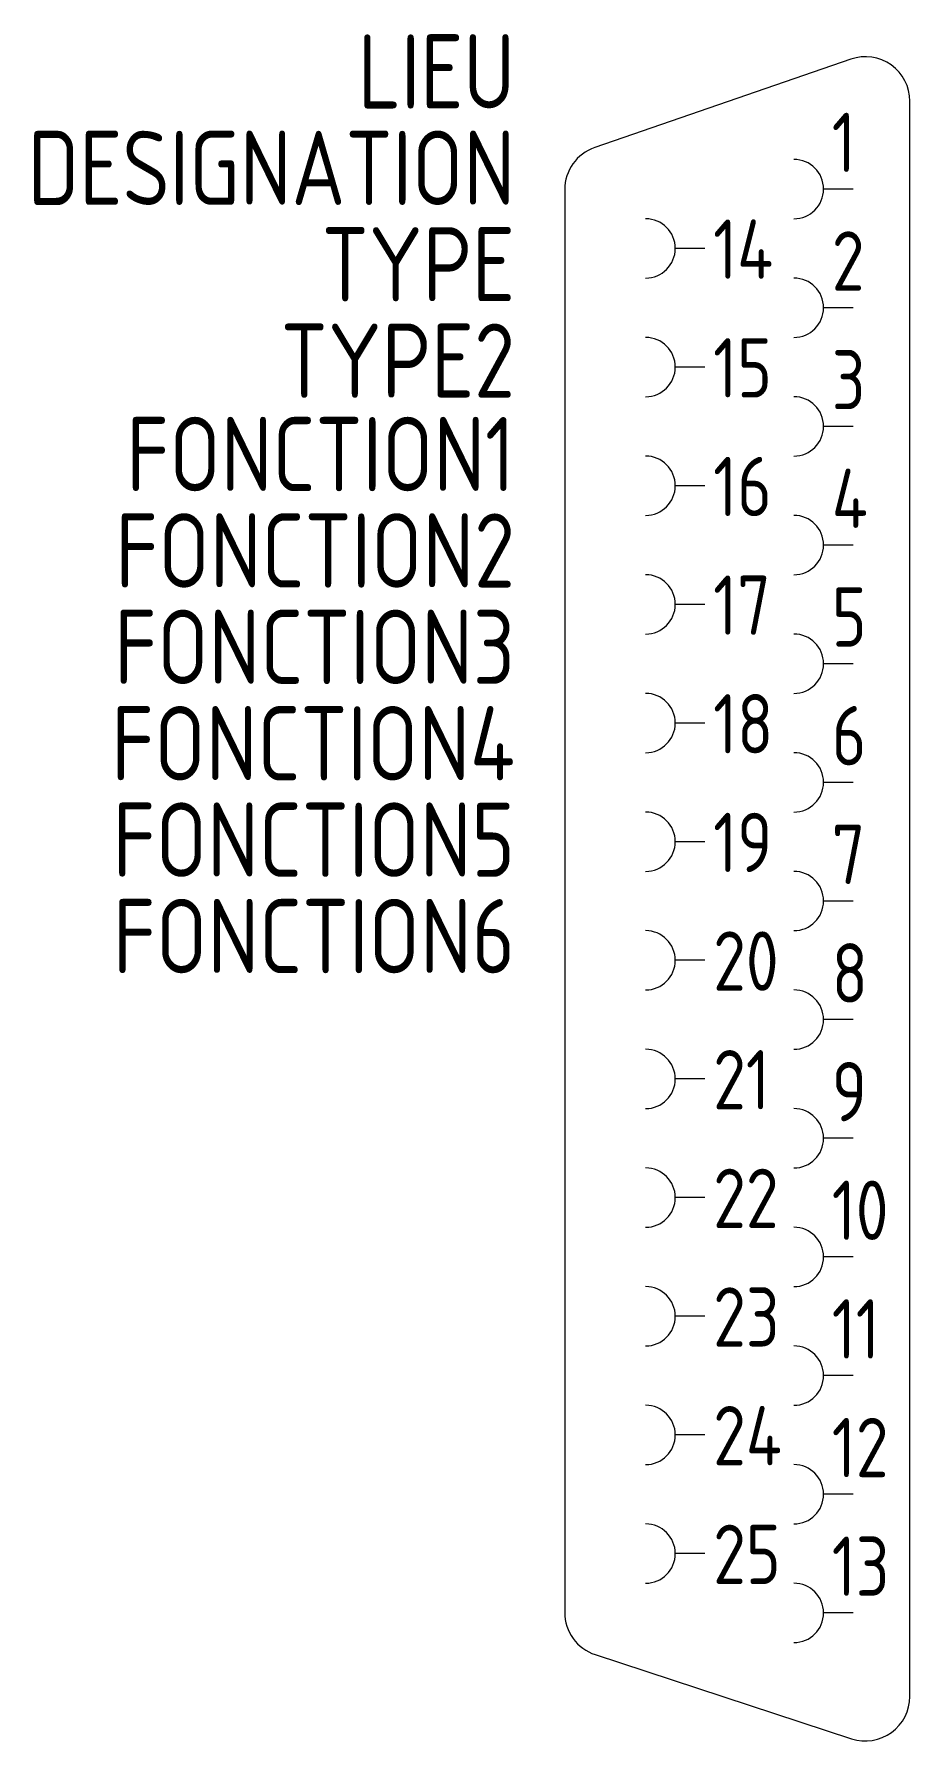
# Model space of a CAD drawing. Extents: x -1612.3 to -1582.7, y -931.9 to -874.4.
import ezdxf
from ezdxf.enums import TextEntityAlignment as Align

# ---------------------------------------------------------------- set-up
doc = ezdxf.new("R2010")
doc.units = 0
doc.header["$LTSCALE"] = 0.3
for name, color, linetype in [('SYMB_FIL', 3, 'CONTINUOUS'), ('SYMB_FIL_FIN', 1, 'CONTINUOUS'), ('SYMB_TXT_CONTACT', 2, 'CONTINUOUS'), ('SYMB_TXT_NOM', 3, 'CONTINUOUS')]:
    doc.layers.add(name, color=color, linetype=linetype)
doc.styles.add('NET2_5', font='isocp.shx', dxfattribs={"width": 0.9, "height": 2.5})
doc.styles.add('NET_2', font='isocp.shx', dxfattribs={"width": 0.9, "height": 2})

msp = doc.modelspace()

# ---------------------------------------------------------------- linework, layer by layer
at = {"layer": 'SYMB_FIL'}
msp.add_lwpolyline([(-1594.364, -879.612), (-1594.364, -927.575, 0.324225), (-1593.331, -929), (-1584.691, -931.832, 0.510317), (-1582.724, -930.406), (-1582.724, -876.631, 0.51521), (-1584.713, -875.213), (-1593.353, -878.194, 0.319949)], format="xyb", close=True, dxfattribs=at)
at = {"layer": 'SYMB_FIL_FIN'}
for p, q in [((-1584.634, -879.593), (-1585.634, -879.593)), ((-1589.634, -881.593), (-1590.634, -881.593)), ((-1584.634, -883.593), (-1585.634, -883.593)), ((-1589.634, -885.593), (-1590.634, -885.593)), ((-1584.634, -887.593), (-1585.634, -887.593)), ((-1589.634, -889.593), (-1590.634, -889.593)), ((-1584.634, -891.593), (-1585.634, -891.593)), ((-1589.634, -893.593), (-1590.634, -893.593)), ((-1584.634, -895.593), (-1585.634, -895.593)), ((-1589.634, -897.593), (-1590.634, -897.593)), ((-1584.634, -899.593), (-1585.634, -899.593)), ((-1589.634, -901.593), (-1590.634, -901.593)), ((-1584.634, -903.593), (-1585.634, -903.593)), ((-1589.634, -905.593), (-1590.634, -905.593)), ((-1584.634, -907.593), (-1585.634, -907.593)), ((-1589.634, -909.593), (-1590.634, -909.593)), ((-1584.634, -911.593), (-1585.634, -911.593)), ((-1589.634, -913.593), (-1590.634, -913.593)), ((-1584.634, -915.593), (-1585.634, -915.593)), ((-1589.634, -917.593), (-1590.634, -917.593)), ((-1584.634, -919.593), (-1585.634, -919.593)), ((-1589.634, -921.593), (-1590.634, -921.593)), ((-1584.634, -923.593), (-1585.634, -923.593)), ((-1589.634, -925.593), (-1590.634, -925.593)), ((-1584.634, -927.593), (-1585.634, -927.593))]:
    msp.add_line(p, q, dxfattribs=at)
for centre in [(-1586.634, -879.593), (-1591.634, -881.593), (-1586.634, -883.593), (-1591.634, -885.593), (-1586.634, -887.593), (-1591.634, -889.593), (-1586.634, -891.593), (-1591.634, -893.593), (-1586.634, -895.593), (-1591.634, -897.593), (-1586.634, -899.593), (-1591.634, -901.593), (-1586.634, -903.593), (-1591.634, -905.593), (-1586.634, -907.593), (-1591.634, -909.593), (-1586.634, -911.593), (-1591.634, -913.593), (-1586.634, -915.593), (-1591.634, -917.593), (-1586.634, -919.593), (-1591.634, -921.593), (-1586.634, -923.593), (-1591.634, -925.593), (-1586.634, -927.593)]:
    msp.add_arc(centre, 1, 270, 90, dxfattribs=at)

# ---------------------------------------------------------------- texts
at = {"layer": 'SYMB_TXT_CONTACT', "style": 'NET_2', "width": 0.9, "flags": 8}
for tag, text, p in [('1', '1', (-1585.359, -879.619)), ('2', '2', (-1585.359, -883.619)), ('3', '3', (-1585.359, -887.619)), ('4', '4', (-1585.359, -891.619)), ('5', '5', (-1585.359, -895.619)), ('6', '6', (-1585.359, -899.619)), ('7', '7', (-1585.359, -903.619)), ('8', '8', (-1585.359, -907.619)), ('9', '9', (-1585.359, -911.619)), ('10', '10', (-1585.359, -915.619)), ('11', '11', (-1585.359, -919.619)), ('12', '12', (-1585.359, -923.619)), ('13', '13', (-1585.359, -927.619))]:
    msp.add_attdef(tag, text=text, height=2, dxfattribs=at).set_placement(p, align=Align.BOTTOM_LEFT)
for tag, text, p in [('14', '14', (-1589.359, -881.619)), ('15', '15', (-1589.359, -885.619)), ('16', '16', (-1589.359, -889.619)), ('17', '17', (-1589.359, -893.619)), ('18', '18', (-1589.359, -897.619)), ('19', '19', (-1589.359, -901.619)), ('20', '20', (-1589.359, -905.619)), ('21', '21', (-1589.359, -909.619)), ('22', '22', (-1589.359, -913.619)), ('23', '23', (-1589.359, -917.619)), ('24', '24', (-1589.359, -921.619)), ('25', '25', (-1589.359, -925.619))]:
    msp.add_attdef(tag, text=text, height=2, dxfattribs=at).set_placement(p, align=Align.MIDDLE_LEFT)
at = {"layer": 'SYMB_TXT_NOM', "style": 'NET2_5', "width": 0.9, "flags": 8}
for tag, text, p in [('LIEU', '', (-1596.039, -876.878)), ('DESIGNATION', 'X?', (-1596.039, -880.128)), ('TYPE', '', (-1596.039, -883.378)), ('TYPE2', '', (-1596.039, -886.628)), ('FONCTION1', '', (-1596.039, -889.778)), ('FONCTION2', '', (-1596.039, -893.028)), ('FONCTION3', '', (-1596.039, -896.278)), ('FONCTION4', '', (-1596.039, -899.528)), ('FONCTION5', '', (-1596.039, -902.778)), ('FONCTION6', '', (-1596.039, -906.028))]:
    msp.add_attdef(tag, text=text, height=2.5, dxfattribs=at).set_placement(p, align=Align.RIGHT)

doc.saveas('drawing.dxf')
